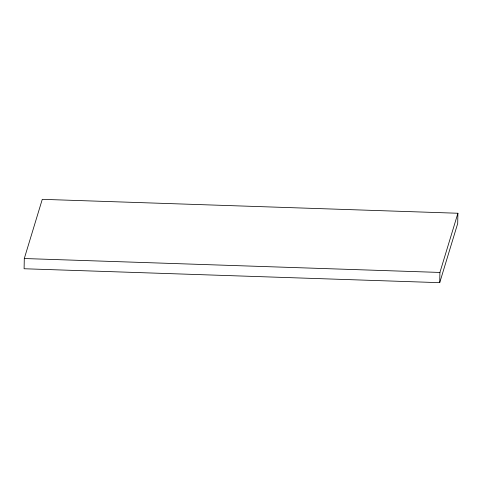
<?xml version="1.0" encoding="UTF-8"?>
<svg xmlns="http://www.w3.org/2000/svg" width="482" height="482" viewBox="0 0 482 482"><rect width="100%" height="100%" fill="white"/><g stroke="black" fill="none" stroke-linecap="round" stroke-linejoin="round"><path stroke-width="0.72" d="M24.293 258.527L24.1 268.751L439.723 282.669L457.707 223.473L457.9 213.249L42.277 199.331L24.293 258.527L439.915 272.444L457.9 213.249M439.723 282.669L439.915 272.444"/></g></svg>
